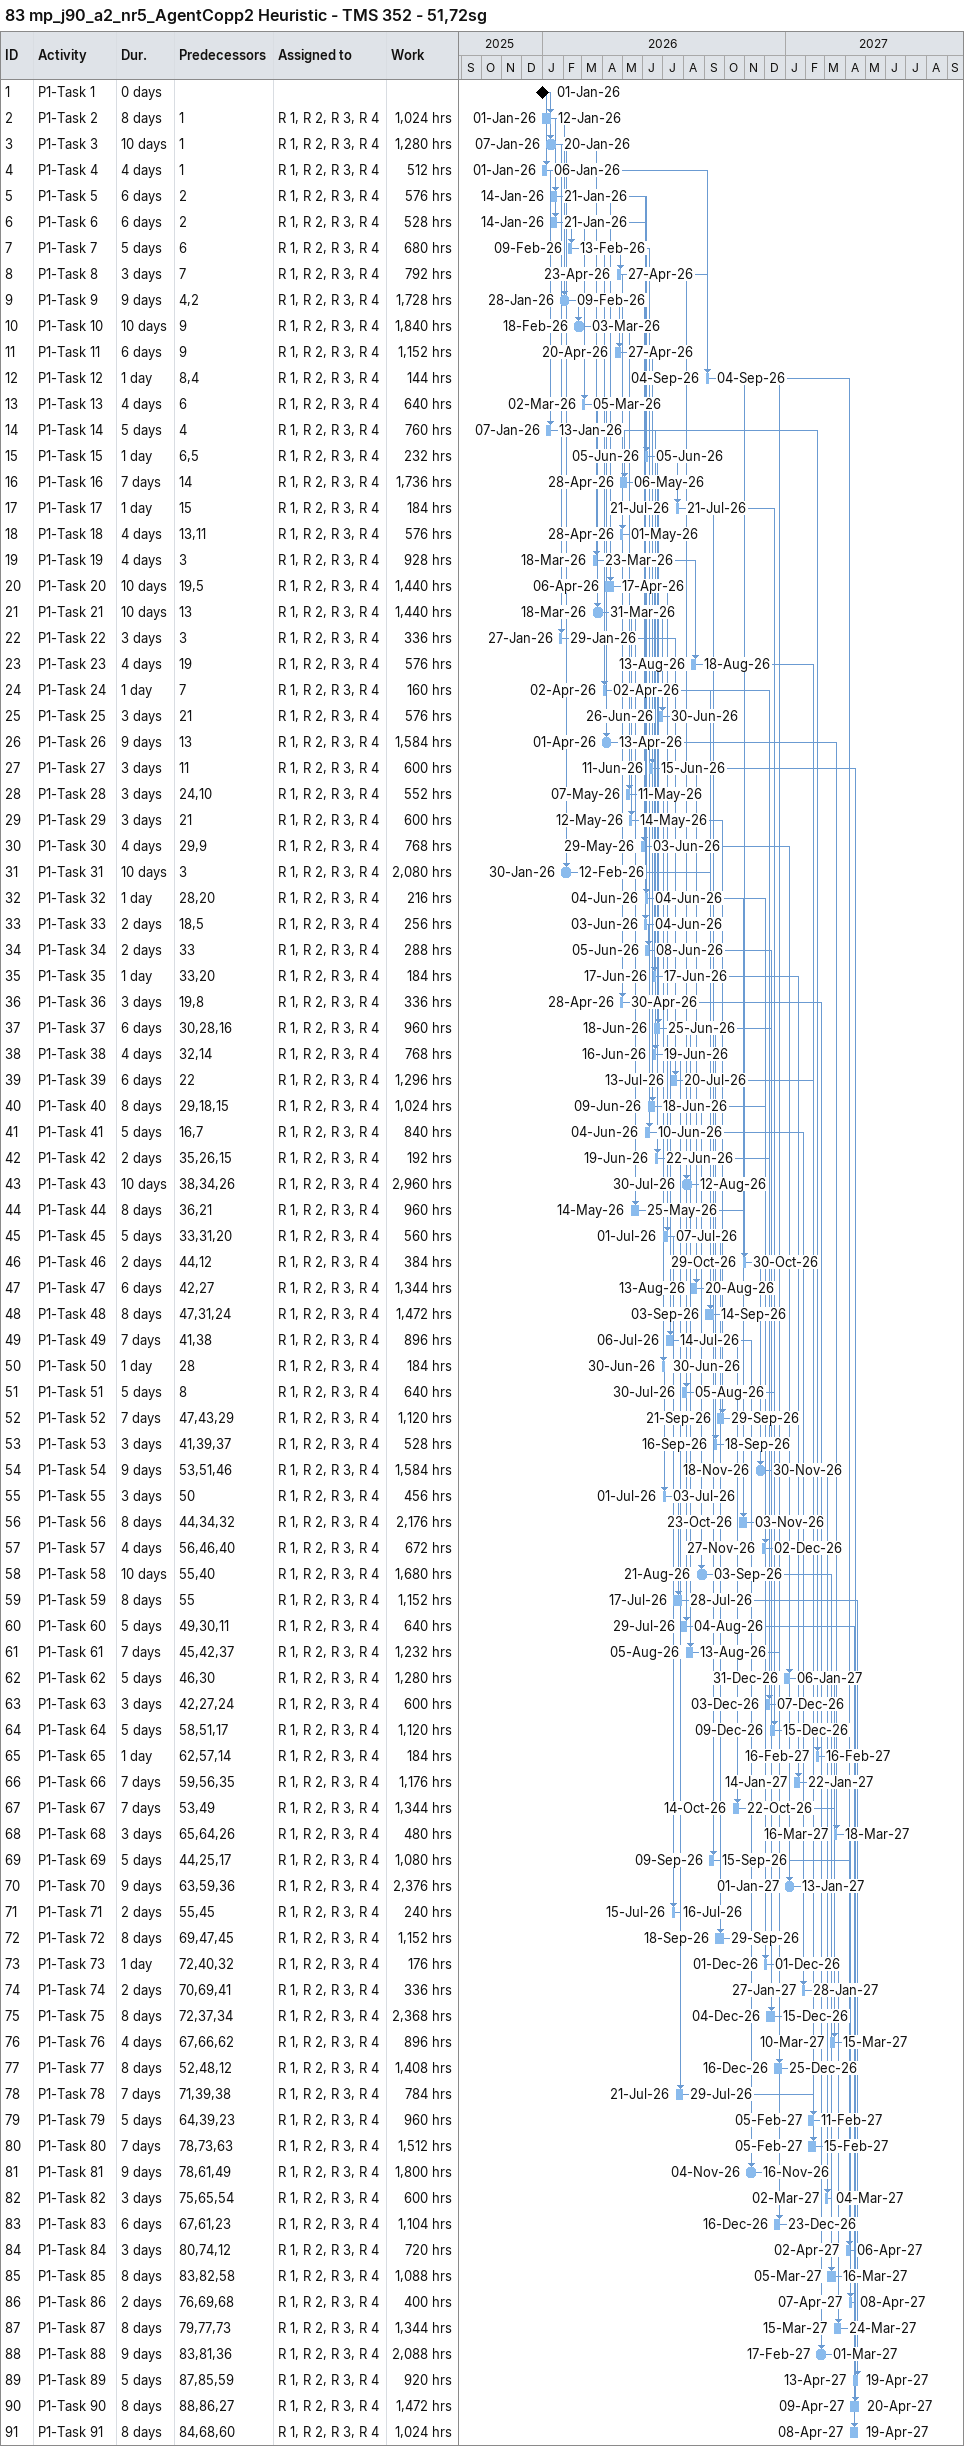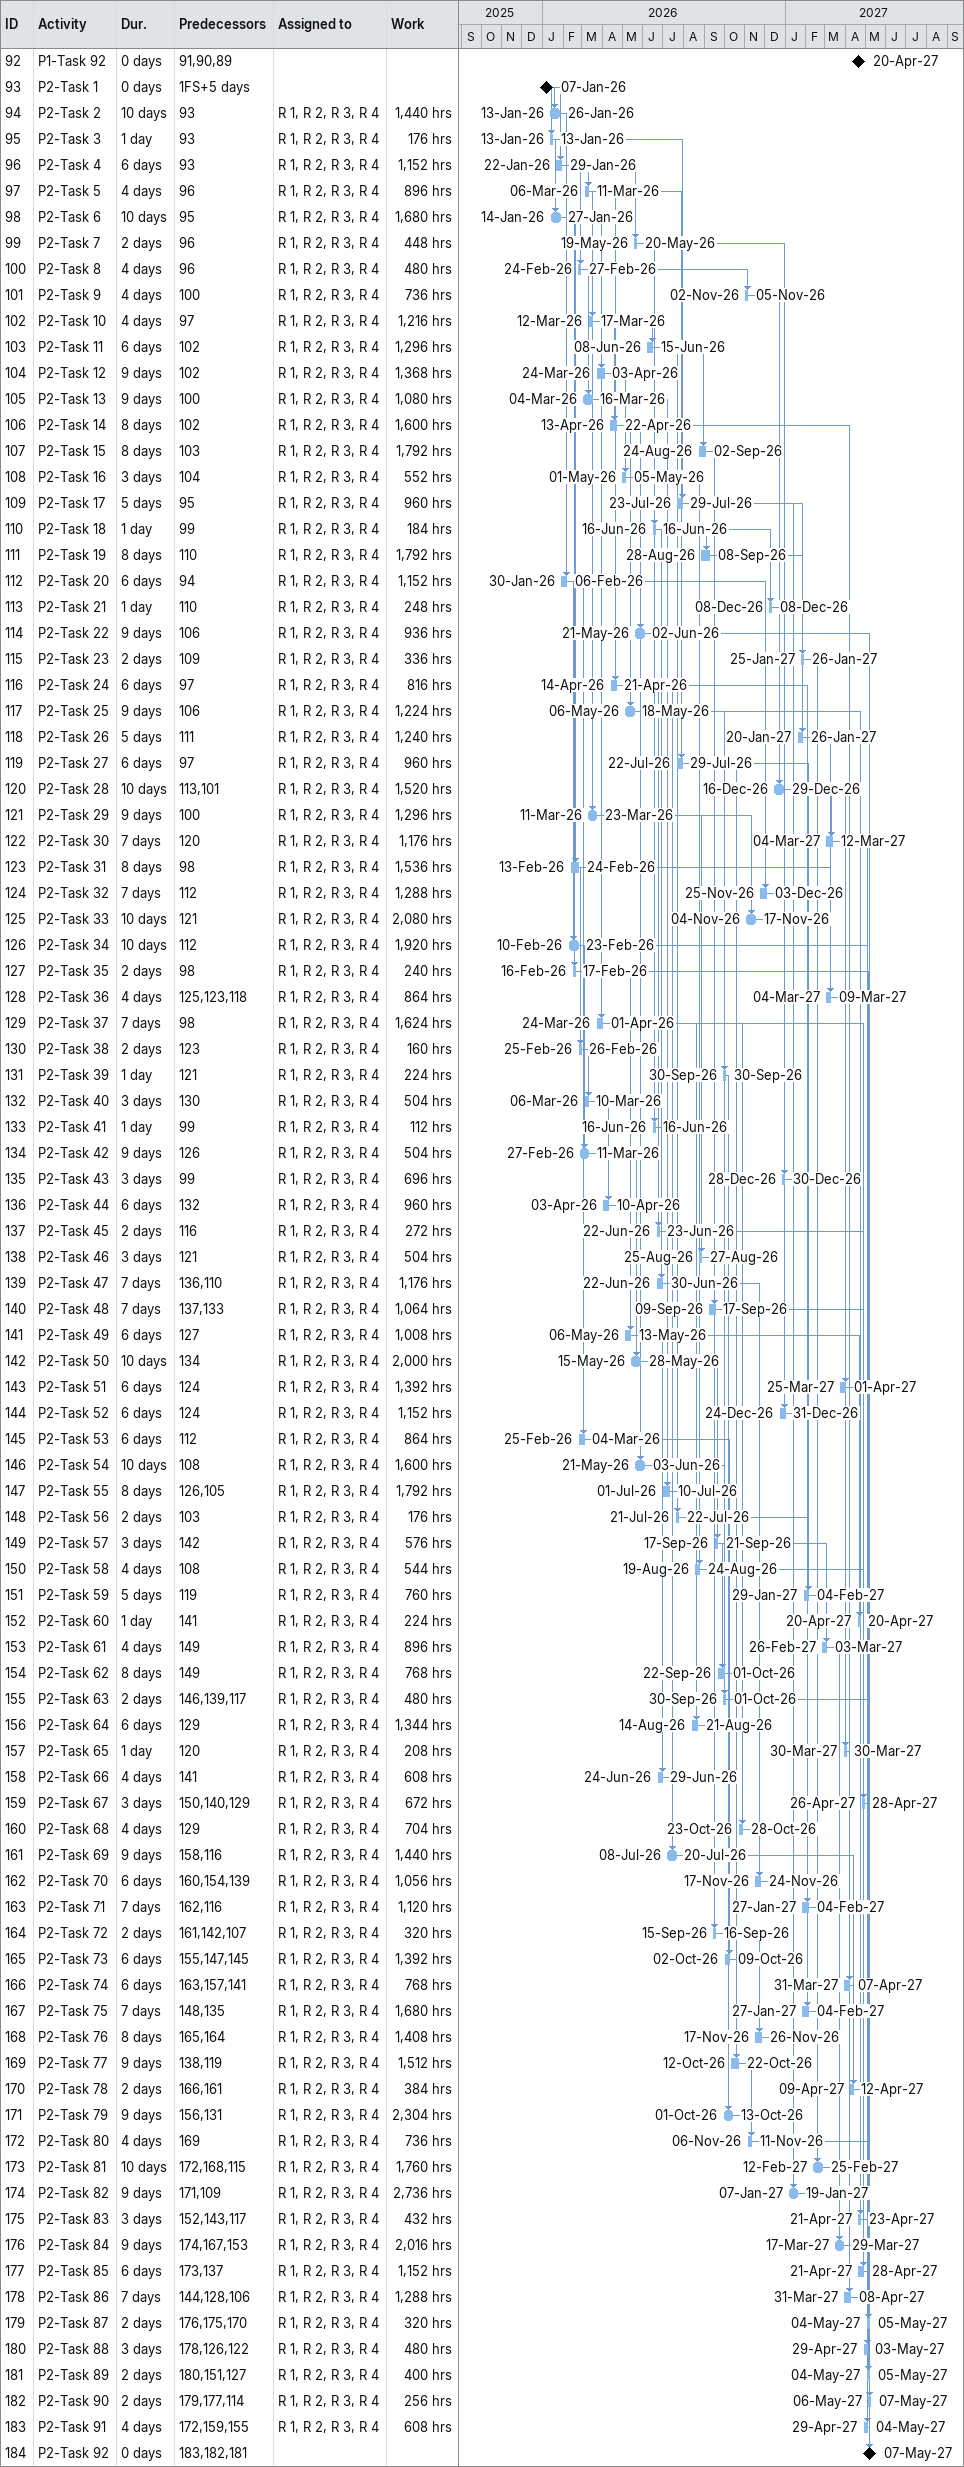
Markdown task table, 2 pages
83 mp_j90_a2_nr5_AgentCopp2 Heuristic - TMS 352 - 51,72sg

| ID | Task | Duration | Start | Finish | Predecessors | Resources | Work (h) |
|---|---|---|---|---|---|---|---|
| 1 | P1-Task 1 | 0d | 2026-01-01 | 2026-01-01 |  |  |  |
| 2 | P1-Task 2 | 8d | 2026-01-01 | 2026-01-12 | 1 | R 1, R 2, R 3, R 4 | 1024 |
| 3 | P1-Task 3 | 10d | 2026-01-07 | 2026-01-20 | 1 | R 1, R 2, R 3, R 4 | 1280 |
| 4 | P1-Task 4 | 4d | 2026-01-01 | 2026-01-06 | 1 | R 1, R 2, R 3, R 4 | 512 |
| 5 | P1-Task 5 | 6d | 2026-01-14 | 2026-01-21 | 2 | R 1, R 2, R 3, R 4 | 576 |
| 6 | P1-Task 6 | 6d | 2026-01-14 | 2026-01-21 | 2 | R 1, R 2, R 3, R 4 | 528 |
| 7 | P1-Task 7 | 5d | 2026-02-09 | 2026-02-13 | 6 | R 1, R 2, R 3, R 4 | 680 |
| 8 | P1-Task 8 | 3d | 2026-04-23 | 2026-04-27 | 7 | R 1, R 2, R 3, R 4 | 792 |
| 9 | P1-Task 9 | 9d | 2026-01-28 | 2026-02-09 | 4, 2 | R 1, R 2, R 3, R 4 | 1728 |
| 10 | P1-Task 10 | 10d | 2026-02-18 | 2026-03-03 | 9 | R 1, R 2, R 3, R 4 | 1840 |
| 11 | P1-Task 11 | 6d | 2026-04-20 | 2026-04-27 | 9 | R 1, R 2, R 3, R 4 | 1152 |
| 12 | P1-Task 12 | 1d | 2026-09-04 | 2026-09-04 | 8, 4 | R 1, R 2, R 3, R 4 | 144 |
| 13 | P1-Task 13 | 4d | 2026-03-02 | 2026-03-05 | 6 | R 1, R 2, R 3, R 4 | 640 |
| 14 | P1-Task 14 | 5d | 2026-01-07 | 2026-01-13 | 4 | R 1, R 2, R 3, R 4 | 760 |
| 15 | P1-Task 15 | 1d | 2026-06-05 | 2026-06-05 | 6, 5 | R 1, R 2, R 3, R 4 | 232 |
| 16 | P1-Task 16 | 7d | 2026-04-28 | 2026-05-06 | 14 | R 1, R 2, R 3, R 4 | 1736 |
| 17 | P1-Task 17 | 1d | 2026-07-21 | 2026-07-21 | 15 | R 1, R 2, R 3, R 4 | 184 |
| 18 | P1-Task 18 | 4d | 2026-04-28 | 2026-05-01 | 13, 11 | R 1, R 2, R 3, R 4 | 576 |
| 19 | P1-Task 19 | 4d | 2026-03-18 | 2026-03-23 | 3 | R 1, R 2, R 3, R 4 | 928 |
| 20 | P1-Task 20 | 10d | 2026-04-06 | 2026-04-17 | 19, 5 | R 1, R 2, R 3, R 4 | 1440 |
| 21 | P1-Task 21 | 10d | 2026-03-18 | 2026-03-31 | 13 | R 1, R 2, R 3, R 4 | 1440 |
| 22 | P1-Task 22 | 3d | 2026-01-27 | 2026-01-29 | 3 | R 1, R 2, R 3, R 4 | 336 |
| 23 | P1-Task 23 | 4d | 2026-08-13 | 2026-08-18 | 19 | R 1, R 2, R 3, R 4 | 576 |
| 24 | P1-Task 24 | 1d | 2026-04-02 | 2026-04-02 | 7 | R 1, R 2, R 3, R 4 | 160 |
| 25 | P1-Task 25 | 3d | 2026-06-26 | 2026-06-30 | 21 | R 1, R 2, R 3, R 4 | 576 |
| 26 | P1-Task 26 | 9d | 2026-04-01 | 2026-04-13 | 13 | R 1, R 2, R 3, R 4 | 1584 |
| 27 | P1-Task 27 | 3d | 2026-06-11 | 2026-06-15 | 11 | R 1, R 2, R 3, R 4 | 600 |
| 28 | P1-Task 28 | 3d | 2026-05-07 | 2026-05-11 | 24, 10 | R 1, R 2, R 3, R 4 | 552 |
| 29 | P1-Task 29 | 3d | 2026-05-12 | 2026-05-14 | 21 | R 1, R 2, R 3, R 4 | 600 |
| 30 | P1-Task 30 | 4d | 2026-05-29 | 2026-06-03 | 29, 9 | R 1, R 2, R 3, R 4 | 768 |
| 31 | P1-Task 31 | 10d | 2026-01-30 | 2026-02-12 | 3 | R 1, R 2, R 3, R 4 | 2080 |
| 32 | P1-Task 32 | 1d | 2026-06-04 | 2026-06-04 | 28, 20 | R 1, R 2, R 3, R 4 | 216 |
| 33 | P1-Task 33 | 2d | 2026-06-03 | 2026-06-04 | 18, 5 | R 1, R 2, R 3, R 4 | 256 |
| 34 | P1-Task 34 | 2d | 2026-06-05 | 2026-06-08 | 33 | R 1, R 2, R 3, R 4 | 288 |
| 35 | P1-Task 35 | 1d | 2026-06-17 | 2026-06-17 | 33, 20 | R 1, R 2, R 3, R 4 | 184 |
| 36 | P1-Task 36 | 3d | 2026-04-28 | 2026-04-30 | 19, 8 | R 1, R 2, R 3, R 4 | 336 |
| 37 | P1-Task 37 | 6d | 2026-06-18 | 2026-06-25 | 30, 28, 16 | R 1, R 2, R 3, R 4 | 960 |
| 38 | P1-Task 38 | 4d | 2026-06-16 | 2026-06-19 | 32, 14 | R 1, R 2, R 3, R 4 | 768 |
| 39 | P1-Task 39 | 6d | 2026-07-13 | 2026-07-20 | 22 | R 1, R 2, R 3, R 4 | 1296 |
| 40 | P1-Task 40 | 8d | 2026-06-09 | 2026-06-18 | 29, 18, 15 | R 1, R 2, R 3, R 4 | 1024 |
| 41 | P1-Task 41 | 5d | 2026-06-04 | 2026-06-10 | 16, 7 | R 1, R 2, R 3, R 4 | 840 |
| 42 | P1-Task 42 | 2d | 2026-06-19 | 2026-06-22 | 35, 26, 15 | R 1, R 2, R 3, R 4 | 192 |
| 43 | P1-Task 43 | 10d | 2026-07-30 | 2026-08-12 | 38, 34, 26 | R 1, R 2, R 3, R 4 | 2960 |
| 44 | P1-Task 44 | 8d | 2026-05-14 | 2026-05-25 | 36, 21 | R 1, R 2, R 3, R 4 | 960 |
| 45 | P1-Task 45 | 5d | 2026-07-01 | 2026-07-07 | 33, 31, 20 | R 1, R 2, R 3, R 4 | 560 |
| 46 | P1-Task 46 | 2d | 2026-10-29 | 2026-10-30 | 44, 12 | R 1, R 2, R 3, R 4 | 384 |
| 47 | P1-Task 47 | 6d | 2026-08-13 | 2026-08-20 | 42, 27 | R 1, R 2, R 3, R 4 | 1344 |
| 48 | P1-Task 48 | 8d | 2026-09-03 | 2026-09-14 | 47, 31, 24 | R 1, R 2, R 3, R 4 | 1472 |
| 49 | P1-Task 49 | 7d | 2026-07-06 | 2026-07-14 | 41, 38 | R 1, R 2, R 3, R 4 | 896 |
| 50 | P1-Task 50 | 1d | 2026-06-30 | 2026-06-30 | 28 | R 1, R 2, R 3, R 4 | 184 |
| 51 | P1-Task 51 | 5d | 2026-07-30 | 2026-08-05 | 8 | R 1, R 2, R 3, R 4 | 640 |
| 52 | P1-Task 52 | 7d | 2026-09-21 | 2026-09-29 | 47, 43, 29 | R 1, R 2, R 3, R 4 | 1120 |
| 53 | P1-Task 53 | 3d | 2026-09-16 | 2026-09-18 | 41, 39, 37 | R 1, R 2, R 3, R 4 | 528 |
| 54 | P1-Task 54 | 9d | 2026-11-18 | 2026-11-30 | 53, 51, 46 | R 1, R 2, R 3, R 4 | 1584 |
| 55 | P1-Task 55 | 3d | 2026-07-01 | 2026-07-03 | 50 | R 1, R 2, R 3, R 4 | 456 |
| 56 | P1-Task 56 | 8d | 2026-10-23 | 2026-11-03 | 44, 34, 32 | R 1, R 2, R 3, R 4 | 2176 |
| 57 | P1-Task 57 | 4d | 2026-11-27 | 2026-12-02 | 56, 46, 40 | R 1, R 2, R 3, R 4 | 672 |
| 58 | P1-Task 58 | 10d | 2026-08-21 | 2026-09-03 | 55, 40 | R 1, R 2, R 3, R 4 | 1680 |
| 59 | P1-Task 59 | 8d | 2026-07-17 | 2026-07-28 | 55 | R 1, R 2, R 3, R 4 | 1152 |
| 60 | P1-Task 60 | 5d | 2026-07-29 | 2026-08-04 | 49, 30, 11 | R 1, R 2, R 3, R 4 | 640 |
| 61 | P1-Task 61 | 7d | 2026-08-05 | 2026-08-13 | 45, 42, 37 | R 1, R 2, R 3, R 4 | 1232 |
| 62 | P1-Task 62 | 5d | 2026-12-31 | 2027-01-06 | 46, 30 | R 1, R 2, R 3, R 4 | 1280 |
| 63 | P1-Task 63 | 3d | 2026-12-03 | 2026-12-07 | 42, 27, 24 | R 1, R 2, R 3, R 4 | 600 |
| 64 | P1-Task 64 | 5d | 2026-12-09 | 2026-12-15 | 58, 51, 17 | R 1, R 2, R 3, R 4 | 1120 |
| 65 | P1-Task 65 | 1d | 2027-02-16 | 2027-02-16 | 62, 57, 14 | R 1, R 2, R 3, R 4 | 184 |
| 66 | P1-Task 66 | 7d | 2027-01-14 | 2027-01-22 | 59, 56, 35 | R 1, R 2, R 3, R 4 | 1176 |
| 67 | P1-Task 67 | 7d | 2026-10-14 | 2026-10-22 | 53, 49 | R 1, R 2, R 3, R 4 | 1344 |
| 68 | P1-Task 68 | 3d | 2027-03-16 | 2027-03-18 | 65, 64, 26 | R 1, R 2, R 3, R 4 | 480 |
| 69 | P1-Task 69 | 5d | 2026-09-09 | 2026-09-15 | 44, 25, 17 | R 1, R 2, R 3, R 4 | 1080 |
| 70 | P1-Task 70 | 9d | 2027-01-01 | 2027-01-13 | 63, 59, 36 | R 1, R 2, R 3, R 4 | 2376 |
| 71 | P1-Task 71 | 2d | 2026-07-15 | 2026-07-16 | 55, 45 | R 1, R 2, R 3, R 4 | 240 |
| 72 | P1-Task 72 | 8d | 2026-09-18 | 2026-09-29 | 69, 47, 45 | R 1, R 2, R 3, R 4 | 1152 |
| 73 | P1-Task 73 | 1d | 2026-12-01 | 2026-12-01 | 72, 40, 32 | R 1, R 2, R 3, R 4 | 176 |
| 74 | P1-Task 74 | 2d | 2027-01-27 | 2027-01-28 | 70, 69, 41 | R 1, R 2, R 3, R 4 | 336 |
| 75 | P1-Task 75 | 8d | 2026-12-04 | 2026-12-15 | 72, 37, 34 | R 1, R 2, R 3, R 4 | 2368 |
| 76 | P1-Task 76 | 4d | 2027-03-10 | 2027-03-15 | 67, 66, 62 | R 1, R 2, R 3, R 4 | 896 |
| 77 | P1-Task 77 | 8d | 2026-12-16 | 2026-12-25 | 52, 48, 12 | R 1, R 2, R 3, R 4 | 1408 |
| 78 | P1-Task 78 | 7d | 2026-07-21 | 2026-07-29 | 71, 39, 38 | R 1, R 2, R 3, R 4 | 784 |
| 79 | P1-Task 79 | 5d | 2027-02-05 | 2027-02-11 | 64, 39, 23 | R 1, R 2, R 3, R 4 | 960 |
| 80 | P1-Task 80 | 7d | 2027-02-05 | 2027-02-15 | 78, 73, 63 | R 1, R 2, R 3, R 4 | 1512 |
| 81 | P1-Task 81 | 9d | 2026-11-04 | 2026-11-16 | 78, 61, 49 | R 1, R 2, R 3, R 4 | 1800 |
| 82 | P1-Task 82 | 3d | 2027-03-02 | 2027-03-04 | 75, 65, 54 | R 1, R 2, R 3, R 4 | 600 |
| 83 | P1-Task 83 | 6d | 2026-12-16 | 2026-12-23 | 67, 61, 23 | R 1, R 2, R 3, R 4 | 1104 |
| 84 | P1-Task 84 | 3d | 2027-04-02 | 2027-04-06 | 80, 74, 12 | R 1, R 2, R 3, R 4 | 720 |
| 85 | P1-Task 85 | 8d | 2027-03-05 | 2027-03-16 | 83, 82, 58 | R 1, R 2, R 3, R 4 | 1088 |
| 86 | P1-Task 86 | 2d | 2027-04-07 | 2027-04-08 | 76, 69, 68 | R 1, R 2, R 3, R 4 | 400 |
| 87 | P1-Task 87 | 8d | 2027-03-15 | 2027-03-24 | 79, 77, 73 | R 1, R 2, R 3, R 4 | 1344 |
| 88 | P1-Task 88 | 9d | 2027-02-17 | 2027-03-01 | 83, 81, 36 | R 1, R 2, R 3, R 4 | 2088 |
| 89 | P1-Task 89 | 5d | 2027-04-13 | 2027-04-19 | 87, 85, 59 | R 1, R 2, R 3, R 4 | 920 |
| 90 | P1-Task 90 | 8d | 2027-04-09 | 2027-04-20 | 88, 86, 27 | R 1, R 2, R 3, R 4 | 1472 |
| 91 | P1-Task 91 | 8d | 2027-04-08 | 2027-04-19 | 84, 68, 60 | R 1, R 2, R 3, R 4 | 1024 |
| 92 | P1-Task 92 | 0d | 2027-04-20 | 2027-04-20 | 91, 90, 89 |  |  |
| 93 | P2-Task 1 | 0d | 2026-01-07 | 2026-01-07 | 1FS+5d |  |  |
| 94 | P2-Task 2 | 10d | 2026-01-13 | 2026-01-26 | 93 | R 1, R 2, R 3, R 4 | 1440 |
| 95 | P2-Task 3 | 1d | 2026-01-13 | 2026-01-13 | 93 | R 1, R 2, R 3, R 4 | 176 |
| 96 | P2-Task 4 | 6d | 2026-01-22 | 2026-01-29 | 93 | R 1, R 2, R 3, R 4 | 1152 |
| 97 | P2-Task 5 | 4d | 2026-03-06 | 2026-03-11 | 96 | R 1, R 2, R 3, R 4 | 896 |
| 98 | P2-Task 6 | 10d | 2026-01-14 | 2026-01-27 | 95 | R 1, R 2, R 3, R 4 | 1680 |
| 99 | P2-Task 7 | 2d | 2026-05-19 | 2026-05-20 | 96 | R 1, R 2, R 3, R 4 | 448 |
| 100 | P2-Task 8 | 4d | 2026-02-24 | 2026-02-27 | 96 | R 1, R 2, R 3, R 4 | 480 |
| 101 | P2-Task 9 | 4d | 2026-11-02 | 2026-11-05 | 100 | R 1, R 2, R 3, R 4 | 736 |
| 102 | P2-Task 10 | 4d | 2026-03-12 | 2026-03-17 | 97 | R 1, R 2, R 3, R 4 | 1216 |
| 103 | P2-Task 11 | 6d | 2026-06-08 | 2026-06-15 | 102 | R 1, R 2, R 3, R 4 | 1296 |
| 104 | P2-Task 12 | 9d | 2026-03-24 | 2026-04-03 | 102 | R 1, R 2, R 3, R 4 | 1368 |
| 105 | P2-Task 13 | 9d | 2026-03-04 | 2026-03-16 | 100 | R 1, R 2, R 3, R 4 | 1080 |
| 106 | P2-Task 14 | 8d | 2026-04-13 | 2026-04-22 | 102 | R 1, R 2, R 3, R 4 | 1600 |
| 107 | P2-Task 15 | 8d | 2026-08-24 | 2026-09-02 | 103 | R 1, R 2, R 3, R 4 | 1792 |
| 108 | P2-Task 16 | 3d | 2026-05-01 | 2026-05-05 | 104 | R 1, R 2, R 3, R 4 | 552 |
| 109 | P2-Task 17 | 5d | 2026-07-23 | 2026-07-29 | 95 | R 1, R 2, R 3, R 4 | 960 |
| 110 | P2-Task 18 | 1d | 2026-06-16 | 2026-06-16 | 99 | R 1, R 2, R 3, R 4 | 184 |
| 111 | P2-Task 19 | 8d | 2026-08-28 | 2026-09-08 | 110 | R 1, R 2, R 3, R 4 | 1792 |
| 112 | P2-Task 20 | 6d | 2026-01-30 | 2026-02-06 | 94 | R 1, R 2, R 3, R 4 | 1152 |
| 113 | P2-Task 21 | 1d | 2026-12-08 | 2026-12-08 | 110 | R 1, R 2, R 3, R 4 | 248 |
| 114 | P2-Task 22 | 9d | 2026-05-21 | 2026-06-02 | 106 | R 1, R 2, R 3, R 4 | 936 |
| 115 | P2-Task 23 | 2d | 2027-01-25 | 2027-01-26 | 109 | R 1, R 2, R 3, R 4 | 336 |
| 116 | P2-Task 24 | 6d | 2026-04-14 | 2026-04-21 | 97 | R 1, R 2, R 3, R 4 | 816 |
| 117 | P2-Task 25 | 9d | 2026-05-06 | 2026-05-18 | 106 | R 1, R 2, R 3, R 4 | 1224 |
| 118 | P2-Task 26 | 5d | 2027-01-20 | 2027-01-26 | 111 | R 1, R 2, R 3, R 4 | 1240 |
| 119 | P2-Task 27 | 6d | 2026-07-22 | 2026-07-29 | 97 | R 1, R 2, R 3, R 4 | 960 |
| 120 | P2-Task 28 | 10d | 2026-12-16 | 2026-12-29 | 113, 101 | R 1, R 2, R 3, R 4 | 1520 |
| 121 | P2-Task 29 | 9d | 2026-03-11 | 2026-03-23 | 100 | R 1, R 2, R 3, R 4 | 1296 |
| 122 | P2-Task 30 | 7d | 2027-03-04 | 2027-03-12 | 120 | R 1, R 2, R 3, R 4 | 1176 |
| 123 | P2-Task 31 | 8d | 2026-02-13 | 2026-02-24 | 98 | R 1, R 2, R 3, R 4 | 1536 |
| 124 | P2-Task 32 | 7d | 2026-11-25 | 2026-12-03 | 112 | R 1, R 2, R 3, R 4 | 1288 |
| 125 | P2-Task 33 | 10d | 2026-11-04 | 2026-11-17 | 121 | R 1, R 2, R 3, R 4 | 2080 |
| 126 | P2-Task 34 | 10d | 2026-02-10 | 2026-02-23 | 112 | R 1, R 2, R 3, R 4 | 1920 |
| 127 | P2-Task 35 | 2d | 2026-02-16 | 2026-02-17 | 98 | R 1, R 2, R 3, R 4 | 240 |
| 128 | P2-Task 36 | 4d | 2027-03-04 | 2027-03-09 | 125, 123, 118 | R 1, R 2, R 3, R 4 | 864 |
| 129 | P2-Task 37 | 7d | 2026-03-24 | 2026-04-01 | 98 | R 1, R 2, R 3, R 4 | 1624 |
| 130 | P2-Task 38 | 2d | 2026-02-25 | 2026-02-26 | 123 | R 1, R 2, R 3, R 4 | 160 |
| 131 | P2-Task 39 | 1d | 2026-09-30 | 2026-09-30 | 121 | R 1, R 2, R 3, R 4 | 224 |
| 132 | P2-Task 40 | 3d | 2026-03-06 | 2026-03-10 | 130 | R 1, R 2, R 3, R 4 | 504 |
| 133 | P2-Task 41 | 1d | 2026-06-16 | 2026-06-16 | 99 | R 1, R 2, R 3, R 4 | 112 |
| 134 | P2-Task 42 | 9d | 2026-02-27 | 2026-03-11 | 126 | R 1, R 2, R 3, R 4 | 504 |
| 135 | P2-Task 43 | 3d | 2026-12-28 | 2026-12-30 | 99 | R 1, R 2, R 3, R 4 | 696 |
| 136 | P2-Task 44 | 6d | 2026-04-03 | 2026-04-10 | 132 | R 1, R 2, R 3, R 4 | 960 |
| 137 | P2-Task 45 | 2d | 2026-06-22 | 2026-06-23 | 116 | R 1, R 2, R 3, R 4 | 272 |
| 138 | P2-Task 46 | 3d | 2026-08-25 | 2026-08-27 | 121 | R 1, R 2, R 3, R 4 | 504 |
| 139 | P2-Task 47 | 7d | 2026-06-22 | 2026-06-30 | 136, 110 | R 1, R 2, R 3, R 4 | 1176 |
| 140 | P2-Task 48 | 7d | 2026-09-09 | 2026-09-17 | 137, 133 | R 1, R 2, R 3, R 4 | 1064 |
| 141 | P2-Task 49 | 6d | 2026-05-06 | 2026-05-13 | 127 | R 1, R 2, R 3, R 4 | 1008 |
| 142 | P2-Task 50 | 10d | 2026-05-15 | 2026-05-28 | 134 | R 1, R 2, R 3, R 4 | 2000 |
| 143 | P2-Task 51 | 6d | 2027-03-25 | 2027-04-01 | 124 | R 1, R 2, R 3, R 4 | 1392 |
| 144 | P2-Task 52 | 6d | 2026-12-24 | 2026-12-31 | 124 | R 1, R 2, R 3, R 4 | 1152 |
| 145 | P2-Task 53 | 6d | 2026-02-25 | 2026-03-04 | 112 | R 1, R 2, R 3, R 4 | 864 |
| 146 | P2-Task 54 | 10d | 2026-05-21 | 2026-06-03 | 108 | R 1, R 2, R 3, R 4 | 1600 |
| 147 | P2-Task 55 | 8d | 2026-07-01 | 2026-07-10 | 126, 105 | R 1, R 2, R 3, R 4 | 1792 |
| 148 | P2-Task 56 | 2d | 2026-07-21 | 2026-07-22 | 103 | R 1, R 2, R 3, R 4 | 176 |
| 149 | P2-Task 57 | 3d | 2026-09-17 | 2026-09-21 | 142 | R 1, R 2, R 3, R 4 | 576 |
| 150 | P2-Task 58 | 4d | 2026-08-19 | 2026-08-24 | 108 | R 1, R 2, R 3, R 4 | 544 |
| 151 | P2-Task 59 | 5d | 2027-01-29 | 2027-02-04 | 119 | R 1, R 2, R 3, R 4 | 760 |
| 152 | P2-Task 60 | 1d | 2027-04-20 | 2027-04-20 | 141 | R 1, R 2, R 3, R 4 | 224 |
| 153 | P2-Task 61 | 4d | 2027-02-26 | 2027-03-03 | 149 | R 1, R 2, R 3, R 4 | 896 |
| 154 | P2-Task 62 | 8d | 2026-09-22 | 2026-10-01 | 149 | R 1, R 2, R 3, R 4 | 768 |
| 155 | P2-Task 63 | 2d | 2026-09-30 | 2026-10-01 | 146, 139, 117 | R 1, R 2, R 3, R 4 | 480 |
| 156 | P2-Task 64 | 6d | 2026-08-14 | 2026-08-21 | 129 | R 1, R 2, R 3, R 4 | 1344 |
| 157 | P2-Task 65 | 1d | 2027-03-30 | 2027-03-30 | 120 | R 1, R 2, R 3, R 4 | 208 |
| 158 | P2-Task 66 | 4d | 2026-06-24 | 2026-06-29 | 141 | R 1, R 2, R 3, R 4 | 608 |
| 159 | P2-Task 67 | 3d | 2027-04-26 | 2027-04-28 | 150, 140, 129 | R 1, R 2, R 3, R 4 | 672 |
| 160 | P2-Task 68 | 4d | 2026-10-23 | 2026-10-28 | 129 | R 1, R 2, R 3, R 4 | 704 |
| 161 | P2-Task 69 | 9d | 2026-07-08 | 2026-07-20 | 158, 116 | R 1, R 2, R 3, R 4 | 1440 |
| 162 | P2-Task 70 | 6d | 2026-11-17 | 2026-11-24 | 160, 154, 139 | R 1, R 2, R 3, R 4 | 1056 |
| 163 | P2-Task 71 | 7d | 2027-01-27 | 2027-02-04 | 162, 116 | R 1, R 2, R 3, R 4 | 1120 |
| 164 | P2-Task 72 | 2d | 2026-09-15 | 2026-09-16 | 161, 142, 107 | R 1, R 2, R 3, R 4 | 320 |
| 165 | P2-Task 73 | 6d | 2026-10-02 | 2026-10-09 | 155, 147, 145 | R 1, R 2, R 3, R 4 | 1392 |
| 166 | P2-Task 74 | 6d | 2027-03-31 | 2027-04-07 | 163, 157, 141 | R 1, R 2, R 3, R 4 | 768 |
| 167 | P2-Task 75 | 7d | 2027-01-27 | 2027-02-04 | 148, 135 | R 1, R 2, R 3, R 4 | 1680 |
| 168 | P2-Task 76 | 8d | 2026-11-17 | 2026-11-26 | 165, 164 | R 1, R 2, R 3, R 4 | 1408 |
| 169 | P2-Task 77 | 9d | 2026-10-12 | 2026-10-22 | 138, 119 | R 1, R 2, R 3, R 4 | 1512 |
| 170 | P2-Task 78 | 2d | 2027-04-09 | 2027-04-12 | 166, 161 | R 1, R 2, R 3, R 4 | 384 |
| 171 | P2-Task 79 | 9d | 2026-10-01 | 2026-10-13 | 156, 131 | R 1, R 2, R 3, R 4 | 2304 |
| 172 | P2-Task 80 | 4d | 2026-11-06 | 2026-11-11 | 169 | R 1, R 2, R 3, R 4 | 736 |
| 173 | P2-Task 81 | 10d | 2027-02-12 | 2027-02-25 | 172, 168, 115 | R 1, R 2, R 3, R 4 | 1760 |
| 174 | P2-Task 82 | 9d | 2027-01-07 | 2027-01-19 | 171, 109 | R 1, R 2, R 3, R 4 | 2736 |
| 175 | P2-Task 83 | 3d | 2027-04-21 | 2027-04-23 | 152, 143, 117 | R 1, R 2, R 3, R 4 | 432 |
| 176 | P2-Task 84 | 9d | 2027-03-17 | 2027-03-29 | 174, 167, 153 | R 1, R 2, R 3, R 4 | 2016 |
| 177 | P2-Task 85 | 6d | 2027-04-21 | 2027-04-28 | 173, 137 | R 1, R 2, R 3, R 4 | 1152 |
| 178 | P2-Task 86 | 7d | 2027-03-31 | 2027-04-08 | 144, 128, 106 | R 1, R 2, R 3, R 4 | 1288 |
| 179 | P2-Task 87 | 2d | 2027-05-04 | 2027-05-05 | 176, 175, 170 | R 1, R 2, R 3, R 4 | 320 |
| 180 | P2-Task 88 | 3d | 2027-04-29 | 2027-05-03 | 178, 126, 122 | R 1, R 2, R 3, R 4 | 480 |
| 181 | P2-Task 89 | 2d | 2027-05-04 | 2027-05-05 | 180, 151, 127 | R 1, R 2, R 3, R 4 | 400 |
| 182 | P2-Task 90 | 2d | 2027-05-06 | 2027-05-07 | 179, 177, 114 | R 1, R 2, R 3, R 4 | 256 |
| 183 | P2-Task 91 | 4d | 2027-04-29 | 2027-05-04 | 172, 159, 155 | R 1, R 2, R 3, R 4 | 608 |
| 184 | P2-Task 92 | 0d | 2027-05-07 | 2027-05-07 | 183, 182, 181 |  |  |
